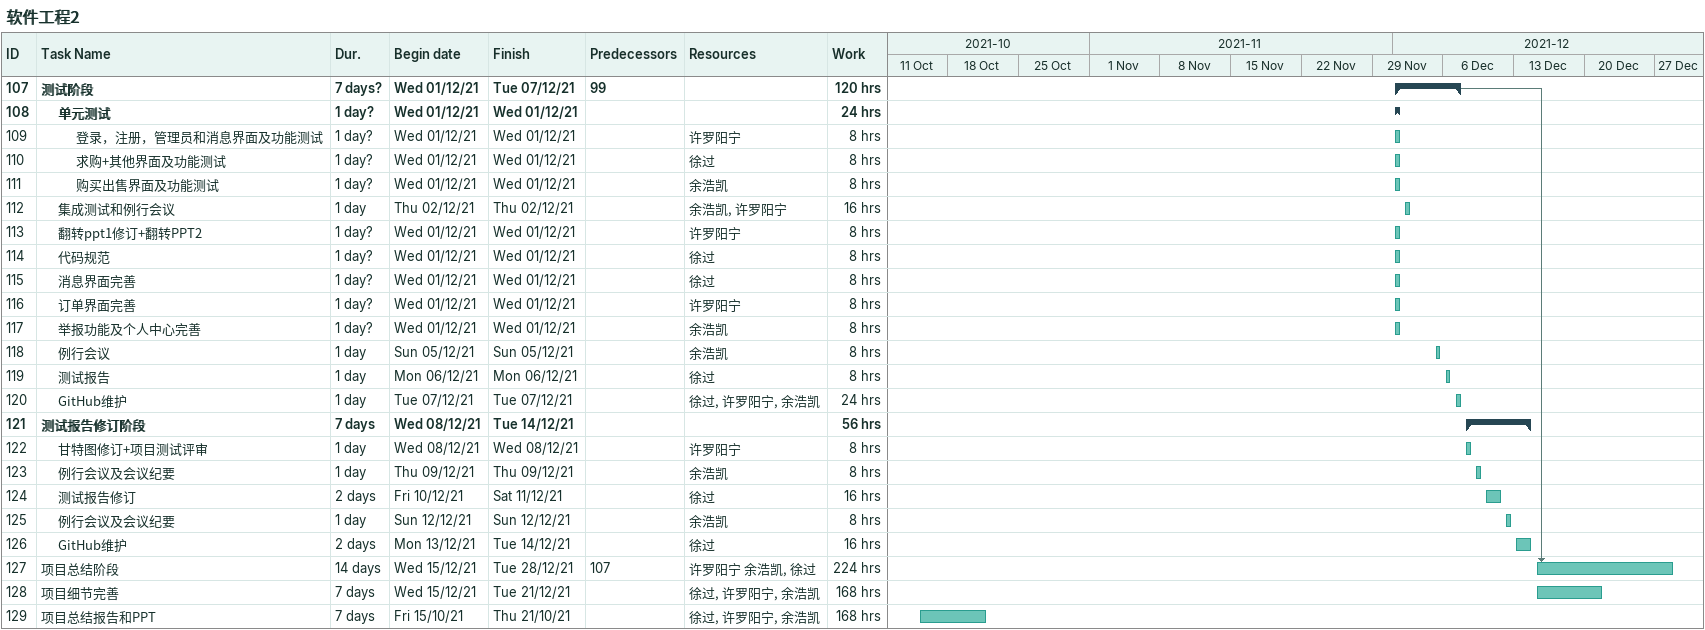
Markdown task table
软件工程2

| ID | Level | Task | Duration | Start | Finish | Predecessors | Resources | Work (h) |
|---|---|---|---|---|---|---|---|---|
| 107 | 1 | **测试阶段** | 7d? | 2021-12-01 | 2021-12-07 | 99 |  | 120 |
| 108 | 2 | **单元测试** | 1d? | 2021-12-01 | 2021-12-01 |  |  | 24 |
| 109 | 3 | 登录，注册，管理员和消息界面及功能测试 | 1d? | 2021-12-01 | 2021-12-01 |  | 许罗阳宁 | 8 |
| 110 | 3 | 求购+其他界面及功能测试 | 1d? | 2021-12-01 | 2021-12-01 |  | 徐过 | 8 |
| 111 | 3 | 购买出售界面及功能测试 | 1d? | 2021-12-01 | 2021-12-01 |  | 余浩凯 | 8 |
| 112 | 2 | 集成测试和例行会议 | 1d | 2021-12-02 | 2021-12-02 |  | 余浩凯, 许罗阳宁 | 16 |
| 113 | 2 | 翻转ppt1修订+翻转PPT2 | 1d? | 2021-12-01 | 2021-12-01 |  | 许罗阳宁 | 8 |
| 114 | 2 | 代码规范 | 1d? | 2021-12-01 | 2021-12-01 |  | 徐过 | 8 |
| 115 | 2 | 消息界面完善 | 1d? | 2021-12-01 | 2021-12-01 |  | 徐过 | 8 |
| 116 | 2 | 订单界面完善 | 1d? | 2021-12-01 | 2021-12-01 |  | 许罗阳宁 | 8 |
| 117 | 2 | 举报功能及个人中心完善 | 1d? | 2021-12-01 | 2021-12-01 |  | 余浩凯 | 8 |
| 118 | 2 | 例行会议 | 1d | 2021-12-05 | 2021-12-05 |  | 余浩凯 | 8 |
| 119 | 2 | 测试报告 | 1d | 2021-12-06 | 2021-12-06 |  | 徐过 | 8 |
| 120 | 2 | GitHub维护 | 1d | 2021-12-07 | 2021-12-07 |  | 徐过, 许罗阳宁, 余浩凯 | 24 |
| 121 | 1 | **测试报告修订阶段** | 7d | 2021-12-08 | 2021-12-14 |  |  | 56 |
| 122 | 2 | 甘特图修订+项目测试评审 | 1d | 2021-12-08 | 2021-12-08 |  | 许罗阳宁 | 8 |
| 123 | 2 | 例行会议及会议纪要 | 1d | 2021-12-09 | 2021-12-09 |  | 余浩凯 | 8 |
| 124 | 2 | 测试报告修订 | 2d | 2021-12-10 | 2021-12-11 |  | 徐过 | 16 |
| 125 | 2 | 例行会议及会议纪要 | 1d | 2021-12-12 | 2021-12-12 |  | 余浩凯 | 8 |
| 126 | 2 | GitHub维护 | 2d | 2021-12-13 | 2021-12-14 |  | 徐过 | 16 |
| 127 | 1 | 项目总结阶段 | 14d | 2021-12-15 | 2021-12-28 | 107 | 许罗阳宁 余浩凯, 徐过 | 224 |
| 128 | 1 | 项目细节完善 | 7d | 2021-12-15 | 2021-12-21 |  | 徐过, 许罗阳宁, 余浩凯 | 168 |
| 129 | 1 | 项目总结报告和PPT | 7d | 2021-10-15 | 2021-10-21 |  | 徐过, 许罗阳宁, 余浩凯 | 168 |
